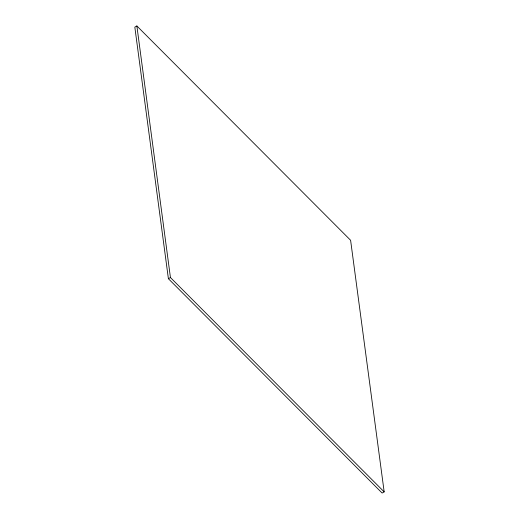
<?xml version="1.0" encoding="UTF-8"?>
<svg xmlns="http://www.w3.org/2000/svg" width="519" height="519" viewBox="0 0 519 519"><rect width="100%" height="100%" fill="white"/><g stroke="black" fill="none" stroke-linecap="round" stroke-linejoin="round"><path stroke-width="0.78" d="M136.867 25.95L134.83 27.131L168.396 278.722L382.133 493.05L384.17 491.869L350.604 240.278L136.867 25.95L170.44 277.542L384.17 491.869M168.396 278.722L170.44 277.542"/></g></svg>
